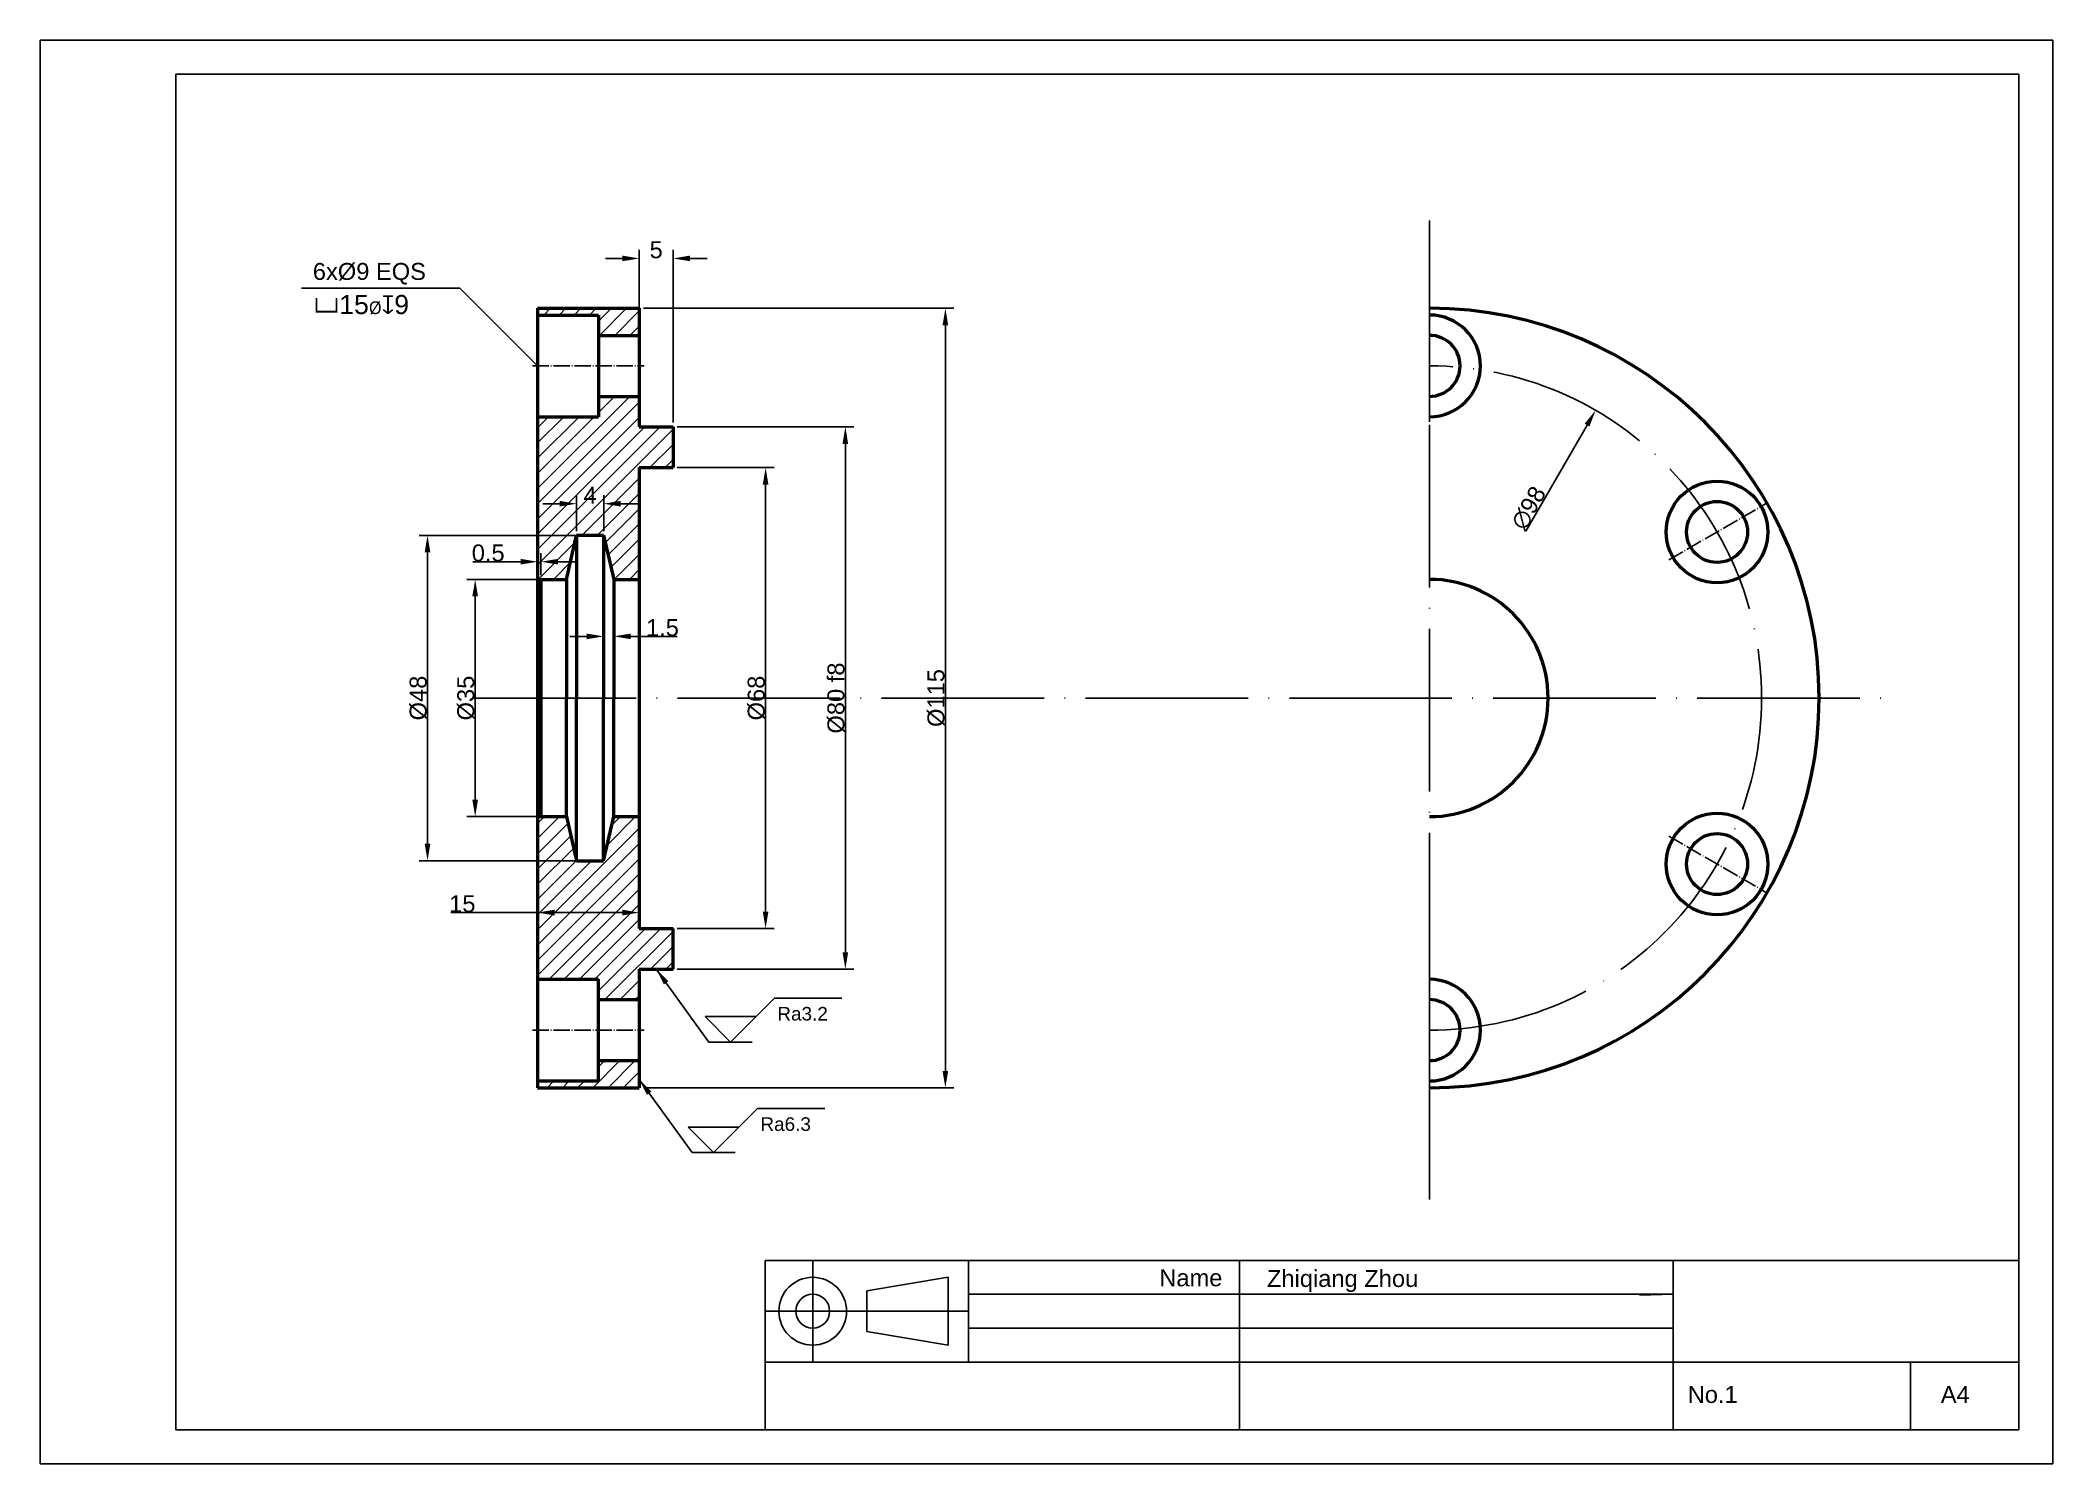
# Model space of a CAD drawing. Header units: millimetres. Extents: x 3826 to 4123, y 3088 to 3298.
import ezdxf

# ---------------------------------------------------------------- set-up
doc = ezdxf.new("R2010")
doc.units = ezdxf.units.MM
doc.linetypes.add('ACAD_ISO04W100', pattern=[30, 24, -3, 0, -3])
doc.layers.add('注解', color=3, linetype='Continuous')
doc.layers.add('细线', color=1, linetype='ACAD_ISO04W100')
doc.layers.add('粗线', color=255, linetype='Continuous', lineweight=50)
doc.styles.get("Standard").update_dxf_attribs({"font": 'arial.ttf'})
doc.dimstyles.new('机械无尺线', dxfattribs={"dimtxt": 2.5, "dimasz": 2.5, "dimexe": 1.25, "dimexo": 0.625, "dimgap": 0, "dimtad": 1, "dimtoh": 1, "dimdsep": 46, "dimtxsty": 'Standard', "dimcen": 0, "dimadec": 0, "dimazin": 0, "dimtfac": 1, "dimtofl": 0, "dimtmove": 0, "dimatfit": 3, "dimfxl": 0, "dimarcsym": 0})

# ---------------------------------------------------------------- blocks, each defined once
blk = doc.blocks.new('*D3')
at = {"layer": 'Defpoints', "color": 0, "transparency": 16777216}
for p in [(4055.23, 3243.86), (4006.23, 3158.99)]:
    blk.add_point(p, dxfattribs=at)
at = {"layer": '注解', "color": 0, "lineweight": -2, "transparency": 16777216}
blk.add_line((4044.95, 3226.04), (4053.98, 3241.7), dxfattribs=at)
at = {"layer": '注解', "color": 0, "transparency": 16777216}
blk.add_solid([(4053.62, 3241.9), (4054.34, 3241.49), (4055.23, 3243.86)], dxfattribs=at)
at = {"layer": '注解', "color": 0, "transparency": 16777216, "insert": (4045.36, 3229.45), "char_height": 2.5, "attachment_point": 5, "rotation": 60}
blk.add_mtext('∅98', dxfattribs=at)
blk = doc.blocks.new('*D4')
at = {"layer": 'Defpoints', "color": 0, "transparency": 16777216}
for p in [(3914.1, 3258.92), (3914.1, 3143.92), (3959.28, 3143.92)]:
    blk.add_point(p, dxfattribs=at)
at = {"layer": '注解', "color": 0, "lineweight": -2, "transparency": 16777216}
for p, q in [((3914.72, 3258.92), (3960.53, 3258.92)), ((3959.28, 3256.42), (3959.28, 3146.42)), ((3914.72, 3143.92), (3960.53, 3143.92))]:
    blk.add_line(p, q, dxfattribs=at)
at = {"layer": '注解', "color": 0, "transparency": 16777216}
for points in [[(3958.86, 3256.42), (3959.69, 3256.42), (3959.28, 3258.92)], [(3958.86, 3146.42), (3959.69, 3146.42), (3959.28, 3143.92)]]:
    blk.add_solid(points, dxfattribs=at)
at = {"layer": '注解', "color": 0, "transparency": 16777216, "insert": (3957.93, 3201.42), "char_height": 2.5, "attachment_point": 5, "rotation": 90}
blk.add_mtext('%%C115', dxfattribs=at)
blk = doc.blocks.new('*D5')
at = {"layer": 'Defpoints', "color": 0, "transparency": 16777216}
for p in [(3919.1, 3241.42), (3919.1, 3161.42), (3944.52, 3161.42)]:
    blk.add_point(p, dxfattribs=at)
at = {"layer": '注解', "color": 0, "lineweight": -2, "transparency": 16777216}
for p, q in [((3919.72, 3241.42), (3945.77, 3241.42)), ((3944.52, 3238.92), (3944.52, 3163.92)), ((3919.72, 3161.42), (3945.77, 3161.42))]:
    blk.add_line(p, q, dxfattribs=at)
at = {"layer": '注解', "color": 0, "transparency": 16777216}
for points in [[(3944.1, 3238.92), (3944.93, 3238.92), (3944.52, 3241.42)], [(3944.1, 3163.92), (3944.93, 3163.92), (3944.52, 3161.42)]]:
    blk.add_solid(points, dxfattribs=at)
at = {"layer": '注解', "color": 0, "transparency": 16777216, "insert": (3943.17, 3201.42), "char_height": 2.5, "attachment_point": 5, "rotation": 90}
blk.add_mtext('%%C80 f8', dxfattribs=at)
blk = doc.blocks.new('*D6')
at = {"layer": 'Defpoints', "color": 0, "transparency": 16777216}
for p in [(3919.1, 3235.42), (3919.1, 3167.42), (3932.75, 3167.42)]:
    blk.add_point(p, dxfattribs=at)
at = {"layer": '注解', "color": 0, "lineweight": -2, "transparency": 16777216}
for p, q in [((3919.72, 3235.42), (3934, 3235.42)), ((3932.75, 3232.92), (3932.75, 3169.92)), ((3919.72, 3167.42), (3934, 3167.42))]:
    blk.add_line(p, q, dxfattribs=at)
at = {"layer": '注解', "color": 0, "transparency": 16777216}
for points in [[(3932.33, 3232.92), (3933.16, 3232.92), (3932.75, 3235.42)], [(3932.33, 3169.92), (3933.16, 3169.92), (3932.75, 3167.42)]]:
    blk.add_solid(points, dxfattribs=at)
at = {"layer": '注解', "color": 0, "transparency": 16777216, "insert": (3931.4, 3201.42), "char_height": 2.5, "attachment_point": 5, "rotation": 90}
blk.add_mtext('%%C68', dxfattribs=at)
blk = doc.blocks.new('*D7')
at = {"layer": 'Defpoints', "color": 0, "transparency": 16777216}
for p in [(3901.22, 3218.92), (3889.89, 3183.92), (3901.22, 3183.92)]:
    blk.add_point(p, dxfattribs=at)
at = {"layer": '注解', "color": 0, "lineweight": -2, "transparency": 16777216}
for p, q in [((3900.6, 3218.92), (3888.64, 3218.92)), ((3889.89, 3216.42), (3889.89, 3186.42)), ((3900.6, 3183.92), (3888.64, 3183.92))]:
    blk.add_line(p, q, dxfattribs=at)
at = {"layer": '注解', "color": 0, "transparency": 16777216}
for points in [[(3889.47, 3216.42), (3890.3, 3216.42), (3889.89, 3218.92)], [(3889.47, 3186.42), (3890.3, 3186.42), (3889.89, 3183.92)]]:
    blk.add_solid(points, dxfattribs=at)
at = {"layer": '注解', "color": 0, "transparency": 16777216, "insert": (3888.54, 3201.42), "char_height": 2.5, "attachment_point": 5, "rotation": 90}
blk.add_mtext('%%C35', dxfattribs=at)
blk = doc.blocks.new('*D8')
at = {"layer": 'Defpoints', "color": 0, "transparency": 16777216}
for p in [(3906.85, 3225.42), (3882.85, 3177.42), (3906.85, 3177.42)]:
    blk.add_point(p, dxfattribs=at)
at = {"layer": '注解', "color": 0, "lineweight": -2, "transparency": 16777216}
for p, q in [((3906.22, 3225.42), (3881.6, 3225.42)), ((3882.85, 3222.92), (3882.85, 3179.92)), ((3906.22, 3177.42), (3881.6, 3177.42))]:
    blk.add_line(p, q, dxfattribs=at)
at = {"layer": '注解', "color": 0, "transparency": 16777216}
for points in [[(3882.44, 3222.92), (3883.27, 3222.92), (3882.85, 3225.42)], [(3882.44, 3179.92), (3883.27, 3179.92), (3882.85, 3177.42)]]:
    blk.add_solid(points, dxfattribs=at)
at = {"layer": '注解', "color": 0, "transparency": 16777216, "insert": (3881.51, 3201.42), "char_height": 2.5, "attachment_point": 5, "rotation": 90}
blk.add_mtext('%%C48', dxfattribs=at)
blk = doc.blocks.new('*D9')
at = {"layer": 'Defpoints', "color": 0, "transparency": 16777216}
for p in [(3908.85, 3230.09), (3904.85, 3225.42), (3908.85, 3225.42)]:
    blk.add_point(p, dxfattribs=at)
at = {"layer": '注解', "color": 0, "lineweight": -2, "transparency": 16777216}
for p, q in [((3902.35, 3230.09), (3899.85, 3230.09)), ((3904.85, 3226.05), (3904.85, 3231.34)), ((3908.85, 3226.05), (3908.85, 3231.34)), ((3911.35, 3230.09), (3913.85, 3230.09))]:
    blk.add_line(p, q, dxfattribs=at)
at = {"layer": '注解', "color": 0, "transparency": 16777216}
for points in [[(3902.35, 3230.51), (3902.35, 3229.67), (3904.85, 3230.09)], [(3911.35, 3230.51), (3911.35, 3229.67), (3908.85, 3230.09)]]:
    blk.add_solid(points, dxfattribs=at)
at = {"layer": '注解', "color": 0, "transparency": 16777216, "insert": (3906.85, 3231.34), "char_height": 2.5, "attachment_point": 5}
blk.add_mtext('4', dxfattribs=at)
blk = doc.blocks.new('*D10')
at = {"layer": 'Defpoints', "color": 0, "transparency": 16777216}
for p in [(3899.1, 3221.53), (3899.1, 3218.92), (3899.6, 3218.92)]:
    blk.add_point(p, dxfattribs=at)
at = {"layer": '注解', "color": 0, "lineweight": -2, "transparency": 16777216}
for p, q in [((3899.1, 3219.55), (3899.1, 3222.78)), ((3899.6, 3219.55), (3899.6, 3222.78)), ((3896.6, 3221.53), (3889.53, 3221.53)), ((3902.1, 3221.53), (3904.6, 3221.53))]:
    blk.add_line(p, q, dxfattribs=at)
at = {"layer": '注解', "color": 0, "transparency": 16777216}
for points in [[(3896.6, 3221.95), (3896.6, 3221.12), (3899.1, 3221.53)], [(3902.1, 3221.95), (3902.1, 3221.12), (3899.6, 3221.53)]]:
    blk.add_solid(points, dxfattribs=at)
at = {"layer": '注解', "color": 0, "transparency": 16777216, "insert": (3891.81, 3222.81), "char_height": 2.5, "attachment_point": 5}
blk.add_mtext('0.5', dxfattribs=at)
blk = doc.blocks.new('*D11')
at = {"layer": 'Defpoints', "color": 0, "transparency": 16777216}
for p in [(3908.85, 3219.06), (3910.35, 3218.92), (3910.35, 3210.52)]:
    blk.add_point(p, dxfattribs=at)
at = {"layer": '注解', "color": 0, "lineweight": -2, "transparency": 16777216}
for p, q in [((3908.85, 3218.43), (3908.85, 3209.27)), ((3910.35, 3218.3), (3910.35, 3209.27)), ((3906.35, 3210.52), (3903.85, 3210.52)), ((3912.85, 3210.52), (3919.68, 3210.52))]:
    blk.add_line(p, q, dxfattribs=at)
at = {"layer": '注解', "color": 0, "transparency": 16777216}
for points in [[(3906.35, 3210.93), (3906.35, 3210.1), (3908.85, 3210.52)], [(3912.85, 3210.93), (3912.85, 3210.1), (3910.35, 3210.52)]]:
    blk.add_solid(points, dxfattribs=at)
at = {"layer": '注解', "color": 0, "transparency": 16777216, "insert": (3917.52, 3211.79), "char_height": 2.5, "attachment_point": 5}
blk.add_mtext('1.5', dxfattribs=at)
blk = doc.blocks.new('*D12')
at = {"layer": 'Defpoints', "color": 0, "transparency": 16777216}
for p in [(3899.1, 3172.81), (3914.1, 3172.81), (3899.1, 3169.77)]:
    blk.add_point(p, dxfattribs=at)
at = {"layer": '注解', "color": 0, "lineweight": -2, "transparency": 16777216}
for p, q in [((3899.1, 3172.18), (3899.1, 3168.52)), ((3914.1, 3172.18), (3914.1, 3168.52)), ((3899.1, 3169.77), (3886.31, 3169.77)), ((3911.6, 3169.77), (3901.6, 3169.77))]:
    blk.add_line(p, q, dxfattribs=at)
at = {"layer": '注解', "color": 0, "transparency": 16777216}
for points in [[(3901.6, 3170.19), (3901.6, 3169.35), (3899.1, 3169.77)], [(3911.6, 3170.19), (3911.6, 3169.35), (3914.1, 3169.77)]]:
    blk.add_solid(points, dxfattribs=at)
at = {"layer": '注解', "color": 0, "transparency": 16777216, "insert": (3887.99, 3171.05), "char_height": 2.5, "attachment_point": 5}
blk.add_mtext('15', dxfattribs=at)
blk = doc.blocks.new('*D13')
at = {"layer": 'Defpoints', "color": 0, "transparency": 16777216}
for p in [(3914.1, 3266.27), (3914.1, 3241.42), (3919.1, 3241.42)]:
    blk.add_point(p, dxfattribs=at)
at = {"layer": '注解', "color": 0, "lineweight": -2, "transparency": 16777216}
for p, q in [((3914.1, 3242.05), (3914.1, 3267.52)), ((3919.1, 3242.05), (3919.1, 3267.52)), ((3911.6, 3266.27), (3909.1, 3266.27)), ((3921.6, 3266.27), (3924.1, 3266.27))]:
    blk.add_line(p, q, dxfattribs=at)
at = {"layer": '注解', "color": 0, "transparency": 16777216}
for points in [[(3911.6, 3266.69), (3911.6, 3265.86), (3914.1, 3266.27)], [(3921.6, 3266.69), (3921.6, 3265.86), (3919.1, 3266.27)]]:
    blk.add_solid(points, dxfattribs=at)
at = {"layer": '注解', "color": 0, "transparency": 16777216, "insert": (3916.6, 3267.54), "char_height": 2.5, "attachment_point": 5}
blk.add_mtext('5', dxfattribs=at)

msp = doc.modelspace()

# ---------------------------------------------------------------- hatches: boundary and pattern name
at = {"layer": '注解'}
h = msp.add_hatch(dxfattribs=at)
h.set_pattern_fill('LINE', color=4, scale=0.5, angle=45)
h.paths.add_polyline_path([(3914.099, 3258.925), (3899.099, 3258.925), (3899.099, 3257.925), (3908.099, 3257.925), (3908.099, 3254.925), (3914.099, 3254.925)])
h = msp.add_hatch(dxfattribs=at)
h.set_pattern_fill('LINE', color=4, scale=0.5, angle=45)
h.paths.add_polyline_path([(3914.099, 3235.425), (3919.099, 3235.425), (3919.099, 3241.425), (3914.099, 3241.425), (3914.099, 3245.925), (3908.099, 3245.925), (3908.099, 3242.925), (3899.099, 3242.925), (3899.099, 3218.925), (3903.349, 3218.925), (3904.849, 3225.425), (3908.849, 3225.425), (3910.349, 3218.925), (3914.099, 3218.925)])
h = msp.add_hatch(dxfattribs=at)
h.set_pattern_fill('LINE', color=4, scale=0.5, angle=45)
h.paths.add_polyline_path([(3919.099, 3167.425), (3914.099, 3167.425), (3914.099, 3183.925), (3910.349, 3183.925), (3908.849, 3177.425), (3904.849, 3177.425), (3903.349, 3183.925), (3899.099, 3183.925), (3899.099, 3159.925), (3908.099, 3159.925), (3908.099, 3156.925), (3914.099, 3156.925), (3914.099, 3161.425), (3919.099, 3161.425)])
h = msp.add_hatch(dxfattribs=at)
h.set_pattern_fill('LINE', color=4, scale=0.5, angle=45)
h.paths.add_polyline_path([(3914.099, 3147.925), (3908.099, 3147.925), (3908.099, 3144.925), (3899.099, 3144.925), (3899.099, 3143.925), (3914.099, 3143.925)])

# ---------------------------------------------------------------- linework, layer by layer
for p, q in [((4117.702, 3293.46), (3845.702, 3293.46)), ((3845.702, 3293.46), (3845.702, 3093.46)), ((4117.702, 3293.46), (4117.702, 3093.46)), ((4117.702, 3118.46), (3932.702, 3118.46)), ((3932.702, 3118.46), (3932.702, 3093.46)), ((3939.702, 3118.46), (3939.702, 3103.46)), ((3947.702, 3113.96), (3959.702, 3115.96)), ((3959.702, 3110.96), (3959.702, 3115.96)), ((3962.702, 3118.46), (3962.702, 3103.46)), ((4002.702, 3118.46), (4002.702, 3093.46)), ((4066.702, 3118.46), (4066.702, 3093.46)), ((3947.702, 3110.96), (3947.702, 3113.96)), ((3962.702, 3113.46), (4066.702, 3113.46)), ((4066.702, 3113.46), (4061.704, 3113.322)), ((3962.702, 3110.96), (3932.702, 3110.96)), ((3947.702, 3110.96), (3947.702, 3107.96)), ((3959.702, 3110.96), (3959.702, 3105.96)), ((3947.702, 3107.96), (3959.702, 3105.96)), ((3962.702, 3108.46), (4066.702, 3108.46)), ((4117.702, 3103.46), (3932.702, 3103.46)), ((4101.702, 3103.46), (4101.702, 3093.46)), ((4117.702, 3093.46), (3845.702, 3093.46))]:
    msp.add_line(p, q)
msp.add_lwpolyline([(3825.702, 3088.46), (4122.702, 3088.46), (4122.702, 3298.46), (3825.702, 3298.46)], close=True)
for radius in [5, 2.5]:
    msp.add_circle((3939.702, 3110.96), radius)
for p, q in [((3887.611, 3261.912), (3864.275, 3261.912)), ((3899.099, 3250.425), (3887.611, 3261.912)), ((3927.567, 3150.669), (3934.052, 3157.154)), ((3934.052, 3157.154), (3943.996, 3157.154)), ((3923.817, 3154.419), (3931.317, 3154.419)), ((3923.817, 3154.419), (3927.567, 3150.669)), ((3925.067, 3134.386), (3931.552, 3140.871)), ((3931.552, 3140.871), (3941.496, 3140.871)), ((3921.317, 3138.136), (3928.817, 3138.136)), ((3921.317, 3138.136), (3925.067, 3134.386))]:
    msp.add_line(p, q, dxfattribs=at)
at = {"layer": '粗线'}
for p, q in [((3899.099, 3258.925), (3899.099, 3143.925)), ((3899.099, 3258.925), (3914.099, 3258.925)), ((3914.099, 3258.925), (3914.099, 3241.425)), ((3899.099, 3257.925), (3907.099, 3257.925)), ((3899.099, 3257.925), (3908.099, 3257.925)), ((3908.099, 3257.925), (3908.099, 3242.925)), ((3908.099, 3254.925), (3914.099, 3254.925)), ((3908.099, 3245.925), (3914.099, 3245.925)), ((3899.099, 3242.925), (3908.099, 3242.925)), ((3914.099, 3241.425), (3919.099, 3241.425)), ((3919.099, 3241.425), (3919.099, 3235.425)), ((3914.099, 3235.425), (3919.099, 3235.425)), ((3914.099, 3235.425), (3914.099, 3167.425)), ((3903.349, 3218.925), (3904.849, 3225.425)), ((3904.849, 3225.425), (3908.849, 3225.425)), ((3904.849, 3225.425), (3904.849, 3201.425)), ((3904.849, 3225.425), (3908.849, 3225.425)), ((3908.849, 3225.425), (3908.849, 3201.425)), ((3908.849, 3225.425), (3910.349, 3218.925)), ((3899.099, 3218.925), (3903.349, 3218.925)), ((3899.099, 3218.925), (3899.099, 3183.925)), ((3899.599, 3218.925), (3899.599, 3183.925)), ((3903.349, 3218.925), (3903.349, 3201.425)), ((3910.349, 3218.925), (3910.349, 3201.425)), ((3910.349, 3218.925), (3914.099, 3218.925)), ((3903.349, 3183.925), (3903.349, 3201.425)), ((3904.849, 3177.425), (3904.849, 3201.425)), ((3908.849, 3177.425), (3908.849, 3201.425)), ((3910.349, 3183.925), (3910.349, 3201.425)), ((3899.099, 3183.925), (3903.349, 3183.925)), ((3903.349, 3183.925), (3904.849, 3177.425)), ((3908.849, 3177.425), (3910.349, 3183.925)), ((3910.349, 3183.925), (3914.099, 3183.925)), ((3904.849, 3177.425), (3908.849, 3177.425)), ((3904.849, 3177.425), (3908.849, 3177.425)), ((3914.099, 3167.425), (3919.099, 3167.425)), ((3919.099, 3161.425), (3919.099, 3167.425)), ((3914.099, 3161.425), (3919.099, 3161.425)), ((3914.099, 3161.425), (3914.099, 3143.925)), ((3899.099, 3159.925), (3908.099, 3159.925)), ((3908.099, 3144.925), (3908.099, 3159.925)), ((3908.099, 3156.925), (3914.099, 3156.925)), ((3908.099, 3147.925), (3914.099, 3147.925)), ((3899.099, 3144.925), (3908.099, 3144.925)), ((3899.099, 3143.925), (3914.099, 3143.925))]:
    msp.add_line(p, q, dxfattribs=at)
for centre, radius in [((4073.167, 3225.925), 7.5), ((4073.167, 3225.925), 4.5), ((4073.167, 3176.925), 7.5), ((4073.167, 3176.925), 4.5)]:
    msp.add_circle(centre, radius, dxfattribs=at)
for centre, radius in [((4030.731, 3201.425), 57.5), ((4030.731, 3250.425), 7.5), ((4030.731, 3250.425), 4.5), ((4030.731, 3201.425), 17.5), ((4030.731, 3152.425), 7.5), ((4030.731, 3152.425), 4.5)]:
    msp.add_arc(centre, radius, 270, 90, dxfattribs=at)
at = {"layer": '细线'}
for p, q in [((4030.731, 3271.846), (4030.731, 3126.423)), ((4030.731, 3242.175), (4030.731, 3258.675)), ((3889.642, 3201.425), (4097.688, 3201.425)), ((4030.731, 3160.675), (4030.731, 3144.175))]:
    msp.add_line(p, q, dxfattribs=at)
at = {"layer": '细线', "ltscale": 0.1}
for p, q in [((3898.349, 3250.425), (3914.849, 3250.425)), ((4066.022, 3221.8), (4080.311, 3230.05)), ((4066.022, 3181.05), (4080.311, 3172.8)), ((3898.349, 3152.425), (3914.849, 3152.425))]:
    msp.add_line(p, q, dxfattribs=at)
at = {"layer": '细线'}
msp.add_arc((4030.731, 3201.425), 49, 270, 90, dxfattribs=at)

# ---------------------------------------------------------------- texts
for s, p in [('Name', (3990.848, 3114.639)), ('Zhiqiang Zhou', (4006.738, 3114.539))]:
    msp.add_text(s, height=2.5).set_placement(p)
at = {"char_height": 2.5, "attachment_point": 1}
for s, insert in [('No.1', (4068.826, 3099.928)), ('A4', (4106.178, 3099.928))]:
    msp.add_mtext_dynamic_manual_height_columns(s, width=40, gutter_width=12.5, heights=[4.175], dxfattribs=dict(at, insert=insert))
at = {"layer": '注解'}
for s, height, p in [('6x%%C9 EQS', 2.5, (3865.93, 3263.107)), ('Ra3.2', 1.9992, (3934.48, 3153.848)), ('Ra6.3', 1.9992, (3931.98, 3137.565))]:
    msp.add_text(s, height=height, dxfattribs=at).set_placement(p)
at = {"layer": '注解', "insert": (3866.074, 3260.878), "char_height": 2.5, "attachment_point": 1}
msp.add_mtext_dynamic_manual_height_columns('{\\Fgdt|c0;\\H1.125x;v\\fArial|b0|i0|c0|p34;15\\fMicrosoft YaHei UI|b0|i0|c0|p34;\\H0.66667x;%%C\\Fgdt|c0;\\H1.49999x;x\\fArial|b0|i0|c0|p34;9}', width=2.23038, gutter_width=12.5, heights=[0], dxfattribs=at)

# ---------------------------------------------------------------- dimensions: what is measured, and where the dimension line sits
at = {"layer": '注解'}
for base, p1, p2, picture, middle in [((3914.099, 3266.272), (3919.099, 3241.425), (3914.099, 3241.425), '*D13', (3916.599, 3267.543)), ((3908.849, 3230.091), (3904.849, 3225.425), (3908.849, 3225.425), '*D9', (3906.849, 3231.341)), ((3899.099, 3221.533), (3899.599, 3218.925), (3899.099, 3218.925), '*D10', (3891.813, 3222.81)), ((3910.349, 3210.517), (3908.849, 3219.057), (3910.349, 3218.925), '*D11', (3917.516, 3211.794))]:
    dim = msp.add_linear_dim(base=base, p1=p1, p2=p2, dimstyle='机械无尺线', dxfattribs=at)
    dim.commit()
    dim.dimension.update_dxf_attribs({"geometry": picture, "text_midpoint": middle})
for base, p1, p2, text, picture, middle in [((3959.275, 3143.925), (3914.099, 3258.925), (3914.099, 3143.925), '%%C<>', '*D4', (3957.929, 3201.425)), ((3944.518, 3161.425), (3919.099, 3241.425), (3919.099, 3161.425), '%%C<> f8', '*D5', (3943.172, 3201.425)), ((3932.746, 3167.425), (3919.099, 3235.425), (3919.099, 3167.425), '%%C<>', '*D6', (3931.399, 3201.425)), ((3882.855, 3177.425), (3906.849, 3225.425), (3906.849, 3177.425), '%%C<>', '*D8', (3881.508, 3201.425)), ((3889.887, 3183.925), (3901.224, 3218.925), (3901.224, 3183.925), '%%C<>', '*D7', (3888.541, 3201.425))]:
    dim = msp.add_linear_dim(base=base, p1=p1, p2=p2, angle=90, text=text, dimstyle='机械无尺线', dxfattribs=at)
    dim.commit()
    dim.dimension.update_dxf_attribs({"geometry": picture, "text_midpoint": middle})
dim = msp.add_diameter_dim_2p(p1=(4006.231, 3158.99), p2=(4055.231, 3243.86), dimstyle='机械无尺线', dxfattribs=at)
dim.commit()
dim.dimension.update_dxf_attribs({"geometry": '*D3', "text_midpoint": (4046.522, 3228.775), "dimtype": 163})
dim = msp.add_linear_dim(base=(3899.099, 3169.769), p1=(3914.099, 3172.81), p2=(3899.099, 3172.81), dimstyle='机械无尺线', dxfattribs=at)
dim.commit()
dim.dimension.update_dxf_attribs({"geometry": '*D12', "text_midpoint": (3887.994, 3169.769), "dimtype": 160})

# ---------------------------------------------------------------- leaders
for points in [[(3916.599, 3161.425), (3924.388, 3150.669), (3930.745, 3150.669)], [(3914.099, 3145.142), (3921.888, 3134.386), (3928.245, 3134.386)]]:
    msp.add_leader(points, dimstyle='机械无尺线', override={"dimgap": 0, "dimtad": 0}, dxfattribs=at)

doc.saveas('drawing.dxf')
